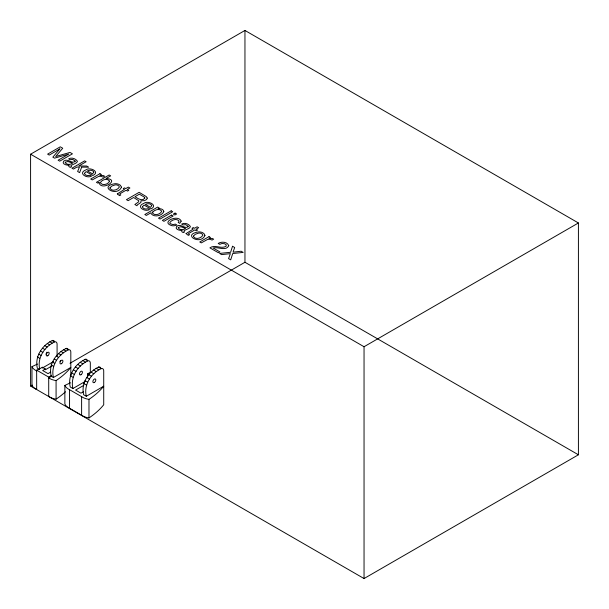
<?xml version="1.0" encoding="UTF-8"?>
<svg xmlns="http://www.w3.org/2000/svg" width="609" height="609" viewBox="0 0 609 609"><rect width="100%" height="100%" fill="white"/><g stroke="black" fill="none" stroke-linecap="round" stroke-linejoin="round"><path stroke-width="0.91" d="M39.341 369.374L37.332 368.217C34.515 356.638 42.371 344.778 52.808 340.393A5.032 2.908 -60 0 1 54.353 341.276M37.629 364.045A97.569 56.332 0 0 0 31.973 366.664L31.973 385.231A14.152 8.168 0 0 0 36.662 389.486L36.662 370.15L39.676 368.795C37.035 357.483 45.036 346.003 55.153 341.74A5.032 2.908 -60 0 1 57.086 344.047L57.086 356.113M51.392 376.332L53.402 377.496L70.819 367.44A97.569 56.332 0 0 1 56.081 380.587A14.152 8.168 0 0 1 48.712 377.884L51.392 376.332L51.057 375.365C48.423 364.06 56.424 352.573 66.541 348.318A5.032 2.908 -60 0 1 68.086 349.208M53.402 377.496C50.593 365.94 58.456 354.027 68.886 349.673A5.032 2.908 -60 0 1 70.819 351.972L70.819 375.791M85.184 381.447L72.905 388.534L70.225 386.989C67.409 375.433 75.272 363.52 85.709 359.165A5.032 2.908 -60 0 1 87.254 360.048M72.905 388.534C70.088 376.956 77.96 365.096 88.389 360.711A5.032 2.908 -60 0 1 90.322 363.01L90.322 372.289L87.643 373.835L87.643 377.374M70.522 382.817A97.569 56.332 0 0 0 64.866 385.436L64.866 404.003A14.152 8.168 0 0 0 69.555 408.258L81.614 415.216A14.152 8.168 0 0 0 88.983 417.926L88.983 399.359A97.569 56.332 0 0 0 103.72 386.213L86.303 396.269L83.623 394.723C80.807 383.168 88.67 371.254 99.1 366.9A5.032 2.908 -60 0 1 100.919 368.422M86.303 396.269C83.486 384.713 91.35 372.799 101.779 368.445A5.032 2.908 -60 0 1 103.72 370.744L103.72 404.772A97.569 56.332 0 0 1 88.983 417.926M30.587 154.214L244.955 30.45L578.413 222.97L578.413 454.786L364.045 578.55L30.587 386.03L30.587 154.214L364.045 346.734L578.413 222.97M39.676 368.795L42.356 367.25L45.37 368.985L45.37 369.762L51.795 366.047M53.607 361.525L42.356 368.019L42.356 367.25M45.37 368.985L42.691 370.531L48.042 373.629L50.722 372.084M30.587 386.03L32.231 385.078M70.012 363.268L244.955 262.266L578.413 454.786M36.662 370.15L48.712 377.108L51.392 375.563M83.768 385.352L75.585 390.08L80.944 393.17L83.403 391.754M87.696 360.802L85.016 359.257M98.414 366.991L101.094 368.536M52.123 340.484L54.467 341.832M65.856 348.409L68.2 349.764M82.679 360.513L85.351 362.058M96.07 368.247L98.749 369.792M49.778 341.74L52.123 343.095M63.511 349.673L65.856 351.02M80.182 362.286L82.862 363.832M93.58 370.021L96.26 371.566M47.289 343.514L49.626 344.869M61.014 351.439L63.359 352.794M77.769 364.471L80.441 366.017M91.16 372.206L93.839 373.751M44.868 345.691L47.213 347.046M58.601 353.623L60.946 354.978M87.643 373.835L89.173 374.725M75.486 367.006L78.165 368.552M88.884 374.741L91.563 376.286M42.592 348.234L44.937 349.581M56.325 356.158L58.67 357.513M73.407 369.83L76.087 371.376M86.805 377.565L89.485 379.11M40.514 351.058L42.858 352.405M54.247 358.983L56.591 360.338M71.58 372.868L74.26 374.413M84.978 380.602L87.658 382.147M38.687 354.095L41.031 355.45M52.412 362.028L54.757 363.375M70.225 375.684L72.905 377.23M83.623 383.419L86.303 384.964M37.332 356.912L39.676 358.267M51.057 364.837L53.402 366.192M64.866 385.436A14.152 8.168 0 0 0 69.555 389.691L81.614 396.657A14.152 8.168 0 0 0 88.983 399.359M364.045 346.734L364.045 578.55M244.955 30.45L244.955 262.266M81.614 396.657L81.614 415.216M69.555 389.691L69.555 408.258M56.081 380.587L56.081 399.154A14.152 8.168 0 0 1 48.712 396.444L48.712 377.108M65.46 391.77A97.569 56.332 0 0 1 56.081 399.154M36.662 370.919A14.152 8.168 0 0 1 31.973 366.664M46.817 352.215A2.086 1.203 -60 0 1 46.49 353.197M46.2 353.662A2.086 1.203 -60 0 1 45.858 354.065M60.428 360.635A2.086 1.203 -60 0 1 59.933 361.594M181.162 221.143L179.724 223.336L178.216 222.46L179.008 221.28L178.787 220.664C176.191 218.296 171.768 219.879 169.934 222.437A2.695 1.553 0 0 0 170.299 223.678L172.948 224.599L175.354 224.112L176.861 224.987L174.813 225.642A4.484 2.588 0 0 1 171.951 225.688C159.916 222.201 178.384 213.805 181.162 221.143M117.316 193.913L119.562 195.679L120.788 194.971L119.707 194.271L120.026 193.708L126.063 190.229L127.54 191.081L128.803 190.343L127.327 189.49L129.907 188.006L128.339 187.1L125.758 188.584L124.51 187.861L123.239 188.6L124.487 189.323L117.316 193.913M186.08 233.612L188.333 235.386L189.559 234.678L188.478 233.978L188.798 233.414L194.834 229.928L196.304 230.781L197.575 230.05L196.098 229.197L198.679 227.705L197.11 226.799L194.53 228.291L193.274 227.568L192.01 228.299L193.259 229.022L186.08 233.612M84.506 173.283C84.788 175.605 88.183 175.856 89.995 175.263L91.517 176.146C86.813 178.856 77.533 173.078 85.892 169.888C89.911 166.584 100.637 171.944 92.873 175.514L86.105 171.601L84.506 173.283M142.476 206.756C142.75 209.07 146.145 209.321 147.957 208.727L149.487 209.61C144.775 212.32 135.495 206.542 143.853 203.353C147.873 200.049 158.599 205.408 150.842 208.978L144.067 205.066L142.476 206.756M75.166 161.05L75.12 161.56C71.71 164.034 67.279 157.731 63.64 161.248C61.44 164.156 67.112 165.511 69.19 165.184L68.604 165.838L69.205 166.836L70.431 167.368L71.573 166.699C68.231 165.138 77.145 163.935 77.366 161.514L77.282 161.058C75.463 158.447 71.481 157.206 68.627 158.858L70.073 159.695L72.699 159.398L75.166 161.05M188.151 226.274L188.105 226.792C184.694 229.266 180.264 222.955 176.625 226.479C174.418 229.387 180.097 230.742 182.175 230.415L181.589 231.062L182.19 232.067L183.416 232.592L184.557 231.93C181.216 230.369 190.13 229.167 190.351 226.746L190.267 226.289C188.447 223.678 184.466 222.437 181.611 224.089L183.058 224.927L185.684 224.63L188.151 226.274M109.97 187.854L109.917 188.318C111.873 191.805 117.887 190.054 119.372 186.986L118.877 185.966L117.484 185.144A2.992 1.728 0 0 0 115.055 184.923L111.79 186.057L109.97 187.854M193.487 236.071L193.426 236.528C195.382 240.022 201.396 238.271 202.881 235.196L202.394 234.176L200.993 233.361A2.992 1.728 0 0 0 198.564 233.133L195.299 234.275L193.487 236.071M147.249 198.085L146.64 199.463L144.592 200.635L140.93 200.825L140.9 202.47L137.482 204.799L136.972 205.735L134.863 204.517L138.563 201.906L138.814 200.787L133.599 197.506L128.156 200.643L126.444 199.653L139.118 192.337L146.206 196.547L147.249 198.085M109.559 181.178C108.364 184.268 102.731 186.072 100.515 182.997L100.485 182.434C102.03 179.548 107.694 177.889 109.559 181.178M99.039 182.472C100.736 191.85 121.32 179.457 106.057 178.506L110.655 175.849L109.148 174.981L96.42 182.327L97.859 183.149L99.039 182.472M121.442 187.161C117.172 197.522 97.897 186.331 115.055 183.697A5.397 3.114 0 0 1 118.58 184.238L120.399 185.265L121.442 187.161M204.951 235.378C200.688 245.739 181.406 234.541 198.564 231.907A5.397 3.114 0 0 1 202.089 232.448L203.908 233.483L204.951 235.378M65.33 162.23L65.239 162.702C66.823 164.986 70.56 164.811 72.593 163.136L67.82 161.476L65.33 162.23M178.315 227.462L178.224 227.933C179.807 230.217 183.545 230.042 185.578 228.367L180.804 226.708L178.315 227.462M93.809 172.195L92.515 173.877L87.376 170.916C89.325 169.911 92.888 169.751 93.809 172.195M151.77 205.659L150.476 207.342L145.345 204.38C147.287 203.376 150.849 203.216 151.77 205.659M144.835 197.986C142.742 201.899 137.398 198.351 135.031 196.677L139.362 194.18L144.28 197.095L144.835 197.986M228.748 245.724C225.81 251.624 217.961 246.409 213.127 248.008L219.879 251.905L218.41 252.75L209.922 247.855C214.947 244.163 221.356 249.439 226.19 246.158L226.167 244.742L224.546 243.707L221.942 243.509L219.78 244.338L218.205 243.425C221.364 241.362 227.492 241.682 228.748 245.724M163.806 211.688C161.819 215.929 154.267 217.641 151.123 213.736L151.093 212.686L146.373 215.419L144.813 214.52L157.701 207.075L159.215 207.951L157.99 208.659C160.144 208.461 163.623 209.016 163.806 211.688M232.531 246.264L230.605 252.286L219.567 253.42L221.638 254.615L230.362 253.633L228.565 258.619L230.697 259.845L232.737 253.519L243.174 252.408L241.126 251.228L233.064 252.172L234.678 247.505L232.531 246.264M81.667 167.125L79.619 172.621L77.632 171.479L79.414 167.117L76.917 167.056L73.445 169.058L71.953 168.198L84.636 160.875L86.128 161.743L78.767 165.991L86.676 166.021L88.663 167.171L81.667 167.125M152.79 212.008L152.57 213.12C154.838 216.043 159.954 214.376 161.613 211.597L161.598 211.034C159.459 208.103 154.869 209.8 152.79 212.008M59.888 148.885L52.838 157.16L54.536 158.142L68.847 154.054L58.121 160.213L59.751 161.149L72.433 153.833L69.997 152.425L55.663 156.528L62.735 148.238L60.276 146.815L47.601 154.138L49.238 155.082L59.888 148.885M99.945 173.687L90.703 179.023L92.256 179.914L98.658 176.404L101.277 176.321L102.967 177.128L104.603 176.184L103.111 175.468L99.823 175.461L101.421 174.532L99.945 173.687M171.175 210.843L158.492 218.159L160.053 219.057L172.728 211.734L171.175 210.843M171.578 215.091L162.382 220.405L163.958 221.318L173.162 216.005L171.578 215.091M175.057 213.081L173.299 214.102L174.874 215.007L176.64 213.995L175.057 213.081M209.001 236.65L199.76 241.986L201.313 242.877L207.715 239.367L210.333 239.284L212.023 240.098L213.66 239.147L212.168 238.431L208.879 238.423L210.478 237.502L209.001 236.65M94.456 382.429A2.086 1.203 -60 0 0 95.552 379.133A2.086 1.203 -60 0 0 93.01 380.838A2.086 1.203 -60 0 0 94.456 382.429M81.058 374.695A2.086 1.203 -60 0 0 82.154 371.399A2.086 1.203 -60 0 0 79.612 373.104A2.086 1.203 -60 0 0 81.058 374.695M47.829 355.725A2.086 1.203 -60 0 0 48.926 352.436A2.086 1.203 -60 0 0 46.383 354.133A2.086 1.203 -60 0 0 47.829 355.725M61.562 363.657A2.086 1.203 -60 0 0 62.658 360.361A2.086 1.203 -60 0 0 60.108 362.066A2.086 1.203 -60 0 0 61.562 363.657"/></g></svg>
